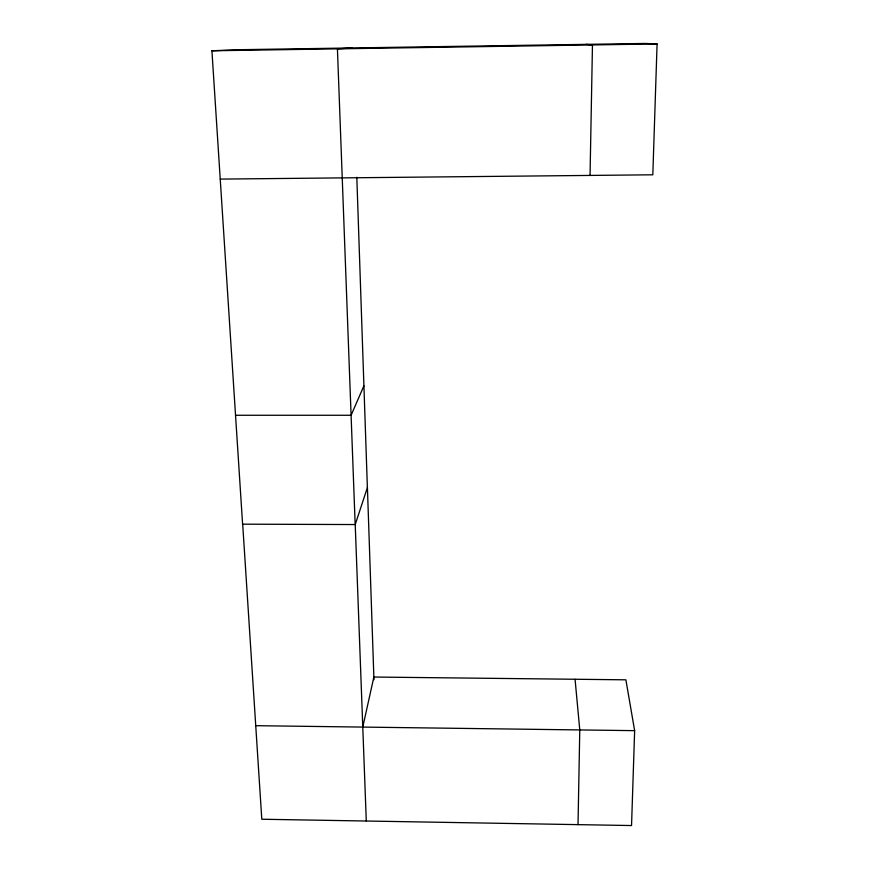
<?xml version="1.0" encoding="UTF-8"?>
<svg xmlns="http://www.w3.org/2000/svg" width="869" height="869" viewBox="0 0 869 869"><rect width="100%" height="100%" fill="white"/><g stroke="black" fill="none" stroke-linecap="round" stroke-linejoin="round"><path stroke-width="1.3" d="M578.026 824.638L579.775 729.938L575.061 679.254M590.051 175.429L592.462 44.927L585.902 44.362M362.775 727.081L373.866 677.038L625.886 679.819L634.642 730.655L631.546 825.55L261.797 819.239L242.679 524.029M366.283 821.02L355.225 524.55L242.592 524.17L211.917 50.782L237.367 49.729L644.994 43.45L657.083 43.939L652.815 174.799L220.237 179.101M363.915 385.847L351.098 415.273L235.542 415.263M352.412 47.958L337.422 48.86L355.171 524.691L367.413 487.52L373.952 679.721M211.917 50.782L657.083 43.939M255.736 725.68L634.642 730.655M356.811 177.265L367.381 487.639"/></g></svg>
